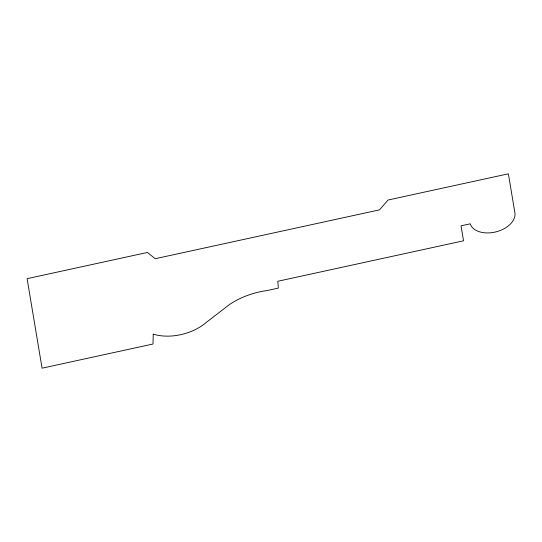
<?xml version="1.0" encoding="UTF-8"?>
<svg xmlns="http://www.w3.org/2000/svg" width="542" height="542" viewBox="0 0 542 542"><rect width="100%" height="100%" fill="white"/><g stroke="black" fill="none" stroke-linecap="round" stroke-linejoin="round"><path stroke-width="0.81" d="M153.257 334.157L153 344.021L42.066 368.187L27.1 278.669L147.417 252.45L155.222 258.717L379.542 209.849L388.058 200.025L508.382 173.813L514.792 212.173A23.042 14.654 -14.2 0 1 496.282 231.786A23.042 14.654 -14.2 0 1 470.226 223.812L461.032 225.818L463.539 240.804L277.822 281.264L278.331 288.1L267.294 290.505A59.999 38.164 -14.2 0 0 229.605 304.441L205.967 322.673A41.477 26.382 -14.2 0 1 153.257 334.157"/></g></svg>
